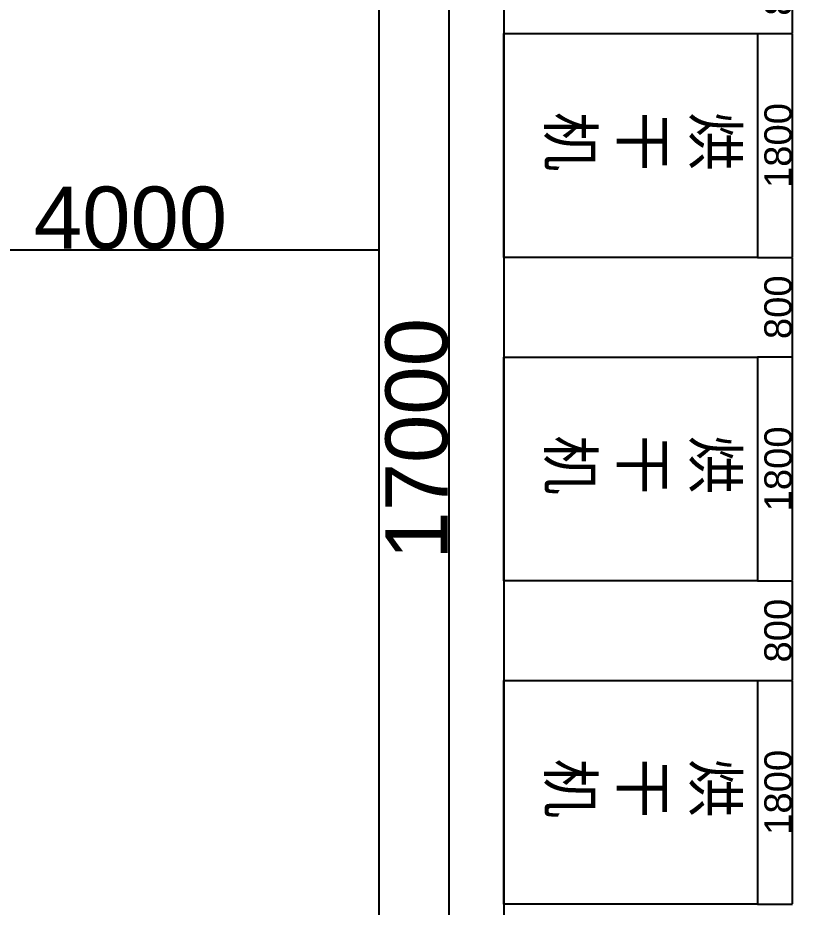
# Model space of a CAD drawing. Header units: millimetres. Extents: x 3806 to 246873, y -8027 to 78401.
# Drawn here: x 195811 to 202067, y 35635 to 42786 of the extents above; entities that cross this region are included whole.
import ezdxf

# ---------------------------------------------------------------- set-up
doc = ezdxf.new("R2010")
doc.units = ezdxf.units.MM
doc.header["$LTSCALE"] = 20
doc.styles.get("Standard").update_dxf_attribs({"font": 'arial.ttf', "height": 2000})
doc.dimstyles.new('ISO-25', dxfattribs={"dimtxt": 400, "dimasz": 2.5, "dimexe": 1.25, "dimexo": 0.625, "dimtad": 1, "dimtxsty": 'Standard', "dimcen": 2.5, "dimclrd": 1, "dimclre": 1, "dimclrt": 1, "dimadec": 0, "dimazin": 0, "dimtfac": 1, "dimtmove": 0, "dimatfit": 3, "dimfxl": 0, "dimarcsym": 0})

# ---------------------------------------------------------------- blocks, each defined once
blk = doc.blocks.new('*D70')
at = {"color": 1, "lineweight": -2, "transparency": 16777216}
for p, q in [((201756.8, 43458.8), (202036.4, 43458.8)), ((202035.1, 43456.3), (202035.1, 42661.3)), ((201756.8, 42658.8), (202036.4, 42658.8))]:
    blk.add_line(p, q, dxfattribs=at)
at = {"color": 1, "transparency": 16777216}
for points in [[(202034.7, 43456.3), (202035.6, 43456.3), (202035.1, 43458.8)], [(202034.7, 42661.3), (202035.6, 42661.3), (202035.1, 42658.8)]]:
    blk.add_solid(points, dxfattribs=at)
at = {"layer": 'Defpoints', "color": 0, "transparency": 16777216}
for p in [(201756.2, 43458.8), (201756.2, 42658.8), (202035.1, 42658.8)]:
    blk.add_point(p, dxfattribs=at)
at = {"color": 1, "transparency": 16777216, "insert": (201922.2, 43058.8), "char_height": 220, "attachment_point": 5, "rotation": 90}
blk.add_mtext('800', dxfattribs=at)
blk = doc.blocks.new('*D71')
at = {"color": 1, "lineweight": -2, "transparency": 16777216}
for p, q in [((201756.8, 42658.8), (202036.8, 42658.8)), ((202035.6, 42656.3), (202035.6, 40861.3)), ((201756.8, 40858.8), (202036.8, 40858.8))]:
    blk.add_line(p, q, dxfattribs=at)
at = {"color": 1, "transparency": 16777216}
for points in [[(202035.1, 42656.3), (202036, 42656.3), (202035.6, 42658.8)], [(202035.1, 40861.3), (202036, 40861.3), (202035.6, 40858.8)]]:
    blk.add_solid(points, dxfattribs=at)
at = {"layer": 'Defpoints', "color": 0, "transparency": 16777216}
for p in [(201756.2, 42658.8), (201756.2, 40858.8), (202035.6, 40858.8)]:
    blk.add_point(p, dxfattribs=at)
at = {"color": 1, "transparency": 16777216, "insert": (201922.6, 41758.8), "char_height": 220, "attachment_point": 5, "rotation": 90}
blk.add_mtext('1800', dxfattribs=at)
blk = doc.blocks.new('*D72')
at = {"color": 1, "lineweight": -2, "transparency": 16777216}
for p, q in [((201756.8, 40858.8), (202036.4, 40858.8)), ((202035.1, 40856.3), (202035.1, 40061.3)), ((201756.8, 40058.8), (202036.4, 40058.8))]:
    blk.add_line(p, q, dxfattribs=at)
at = {"color": 1, "transparency": 16777216}
for points in [[(202034.7, 40856.3), (202035.6, 40856.3), (202035.1, 40858.8)], [(202034.7, 40061.3), (202035.6, 40061.3), (202035.1, 40058.8)]]:
    blk.add_solid(points, dxfattribs=at)
at = {"layer": 'Defpoints', "color": 0, "transparency": 16777216}
for p in [(201756.2, 40858.8), (201756.2, 40058.8), (202035.1, 40058.8)]:
    blk.add_point(p, dxfattribs=at)
at = {"color": 1, "transparency": 16777216, "insert": (201922.2, 40458.8), "char_height": 220, "attachment_point": 5, "rotation": 90}
blk.add_mtext('800', dxfattribs=at)
blk = doc.blocks.new('*D88')
at = {"color": 1, "lineweight": -2, "transparency": 16777216}
for p, q in [((201756.8, 37458.8), (202036.8, 37458.8)), ((202035.6, 37456.3), (202035.6, 35661.3)), ((201756.8, 35658.8), (202036.8, 35658.8))]:
    blk.add_line(p, q, dxfattribs=at)
at = {"color": 1, "transparency": 16777216}
for points in [[(202035.1, 37456.3), (202036, 37456.3), (202035.6, 37458.8)], [(202035.1, 35661.3), (202036, 35661.3), (202035.6, 35658.8)]]:
    blk.add_solid(points, dxfattribs=at)
at = {"layer": 'Defpoints', "color": 0, "transparency": 16777216}
for p in [(201756.2, 37458.8), (201756.2, 35658.8), (202035.6, 35658.8)]:
    blk.add_point(p, dxfattribs=at)
at = {"color": 1, "transparency": 16777216, "insert": (201922.6, 36558.8), "char_height": 220, "attachment_point": 5, "rotation": 90}
blk.add_mtext('1800', dxfattribs=at)
blk = doc.blocks.new('*D89')
at = {"color": 1, "lineweight": -2, "transparency": 16777216}
for p, q in [((201756.8, 40058.8), (202036.8, 40058.8)), ((202035.6, 40056.3), (202035.6, 38261.3)), ((201756.8, 38258.8), (202036.8, 38258.8))]:
    blk.add_line(p, q, dxfattribs=at)
at = {"color": 1, "transparency": 16777216}
for points in [[(202035.1, 40056.3), (202036, 40056.3), (202035.6, 40058.8)], [(202035.1, 38261.3), (202036, 38261.3), (202035.6, 38258.8)]]:
    blk.add_solid(points, dxfattribs=at)
at = {"layer": 'Defpoints', "color": 0, "transparency": 16777216}
for p in [(201756.2, 40058.8), (201756.2, 38258.8), (202035.6, 38258.8)]:
    blk.add_point(p, dxfattribs=at)
at = {"color": 1, "transparency": 16777216, "insert": (201922.6, 39158.8), "char_height": 220, "attachment_point": 5, "rotation": 90}
blk.add_mtext('1800', dxfattribs=at)
blk = doc.blocks.new('*D90')
at = {"color": 1, "lineweight": -2, "transparency": 16777216}
for p, q in [((201756.8, 38258.8), (202036.4, 38258.8)), ((202035.1, 38256.3), (202035.1, 37461.3)), ((201756.8, 37458.8), (202036.4, 37458.8))]:
    blk.add_line(p, q, dxfattribs=at)
at = {"color": 1, "transparency": 16777216}
for points in [[(202034.7, 38256.3), (202035.6, 38256.3), (202035.1, 38258.8)], [(202034.7, 37461.3), (202035.6, 37461.3), (202035.1, 37458.8)]]:
    blk.add_solid(points, dxfattribs=at)
at = {"layer": 'Defpoints', "color": 0, "transparency": 16777216}
for p in [(201756.2, 38258.8), (201756.2, 37458.8), (202035.1, 37458.8)]:
    blk.add_point(p, dxfattribs=at)
at = {"color": 1, "transparency": 16777216, "insert": (201922.2, 37858.8), "char_height": 220, "attachment_point": 5, "rotation": 90}
blk.add_mtext('800', dxfattribs=at)
blk = doc.blocks.new('*D125')
at = {"color": 1, "lineweight": -2, "transparency": 16777216}
for p, q in [((198716.8, 47858.8), (199275.6, 47858.8)), ((199274.4, 47856.3), (199274.4, 32945.8)), ((198716.8, 32943.3), (199275.6, 32943.3))]:
    blk.add_line(p, q, dxfattribs=at)
at = {"color": 1, "transparency": 16777216}
for points in [[(199274, 47856.3), (199274.8, 47856.3), (199274.4, 47858.8)], [(199274, 32945.8), (199274.8, 32945.8), (199274.4, 32943.3)]]:
    blk.add_solid(points, dxfattribs=at)
at = {"layer": 'Defpoints', "color": 0, "transparency": 16777216}
for p in [(198716.2, 47858.8), (198716.2, 32943.3), (199274.4, 32943.3)]:
    blk.add_point(p, dxfattribs=at)
at = {"color": 1, "transparency": 16777216, "insert": (199018.5, 39401), "char_height": 500, "attachment_point": 5, "rotation": 90}
blk.add_mtext('17000', dxfattribs=at)
blk = doc.blocks.new('*D127')
at = {"color": 1, "lineweight": -2, "transparency": 16777216}
for p, q in [((194716.2, 40920.2), (194716.2, 40920.8)), ((194718.7, 40919.6), (198713.7, 40919.6)), ((198716.2, 40920.2), (198716.2, 40920.8))]:
    blk.add_line(p, q, dxfattribs=at)
at = {"color": 1, "transparency": 16777216}
for points in [[(194718.7, 40920), (194718.7, 40919.2), (194716.2, 40919.6)], [(198713.7, 40920), (198713.7, 40919.2), (198716.2, 40919.6)]]:
    blk.add_solid(points, dxfattribs=at)
at = {"layer": 'Defpoints', "color": 0, "transparency": 16777216}
for p in [(194716.2, 40919.6), (198716.2, 40919.6), (198716.2, 40919.6)]:
    blk.add_point(p, dxfattribs=at)
at = {"color": 1, "transparency": 16777216, "insert": (196716.2, 41175.5), "char_height": 500, "attachment_point": 5}
blk.add_mtext('4000', dxfattribs=at)

msp = doc.modelspace()

# ---------------------------------------------------------------- linework, layer by layer
at = {"color": 3}
msp.add_lwpolyline([(199716.182, 47858.753), (199716.182, 32939.869), (198716.182, 32939.869), (198716.182, 47858.753)], close=True, dxfattribs=at)
at = {"color": 254}
for points in [[(201756.182, 42658.753), (201756.182, 40858.753), (199716.182, 40858.753), (199716.182, 42658.753)], [(201756.182, 40058.753), (201756.182, 38258.753), (199716.182, 38258.753), (199716.182, 40058.753)], [(201756.182, 37458.753), (201756.182, 35658.753), (199716.182, 35658.753), (199716.182, 37458.753)]]:
    msp.add_lwpolyline(points, close=True, dxfattribs=at)

# ---------------------------------------------------------------- texts
at = {"char_height": 350, "attachment_point": 1, "rotation": 270}
for insert in [(201594.626, 42030.034), (201594.626, 39430.034), (201594.626, 36830.034)]:
    msp.add_mtext_dynamic_manual_height_columns('{\\fSimSun|b0|i0|c134|p2;烘干机}', width=559.91958, gutter_width=2000, heights=[0], dxfattribs=dict(at, insert=insert))

# ---------------------------------------------------------------- dimensions: what is measured, and where the dimension line sits
dim = msp.add_linear_dim(base=(199274.381, 32943.274), p1=(198716.182, 47858.753), p2=(198716.182, 32943.274), angle=270, text='17000', dimstyle='ISO-25')
dim.commit()
dim.dimension.update_dxf_attribs({"geometry": '*D125', "text_midpoint": (199274.381, 39401.013), "dimtype": 160})
for base, p1, p2, picture, middle in [((202035.14, 42658.753), (201756.182, 43458.753), (201756.182, 42658.753), '*D70', (201922.189, 43058.753)), ((202035.556, 40858.753), (201756.182, 42658.753), (201756.182, 40858.753), '*D71', (201922.605, 41758.753)), ((202035.14, 40058.753), (201756.182, 40858.753), (201756.182, 40058.753), '*D72', (201922.189, 40458.753)), ((202035.556, 38258.753), (201756.182, 40058.753), (201756.182, 38258.753), '*D89', (201922.605, 39158.753)), ((202035.14, 37458.753), (201756.182, 38258.753), (201756.182, 37458.753), '*D90', (201922.189, 37858.753)), ((202035.556, 35658.753), (201756.182, 37458.753), (201756.182, 35658.753), '*D88', (201922.605, 36558.753))]:
    dim = msp.add_linear_dim(base=base, p1=p1, p2=p2, angle=270, dimstyle='ISO-25')
    dim.commit()
    dim.dimension.update_dxf_attribs({"geometry": picture, "text_midpoint": middle})
dim = msp.add_linear_dim(base=(198716.182, 40919.569), p1=(194716.182, 40919.569), p2=(198716.182, 40919.569), dimstyle='ISO-25')
dim.commit()
dim.dimension.update_dxf_attribs({"geometry": '*D127', "text_midpoint": (196716.182, 41175.48)})

doc.saveas('drawing.dxf')
